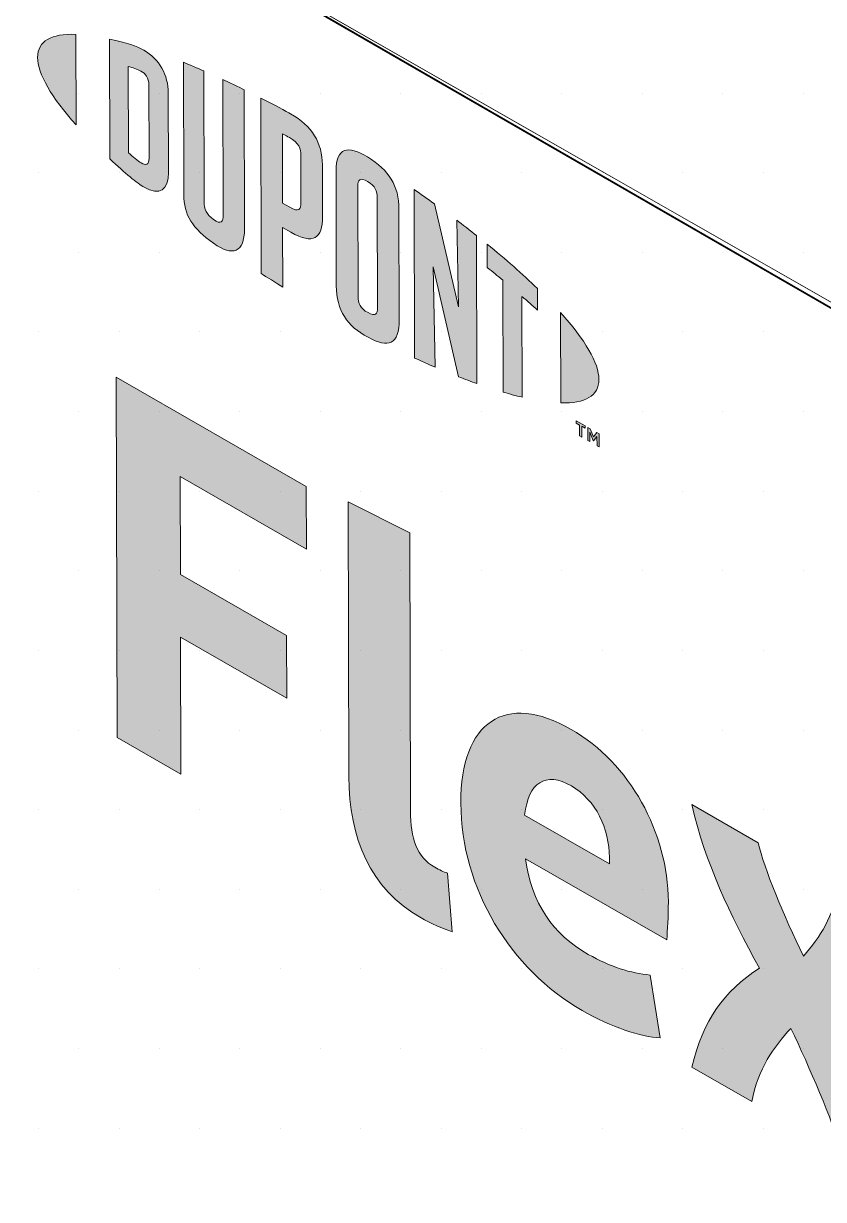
# Model space of a CAD drawing. Header units: inches. Extents: x -17.6 to 82.3, y -15.1 to 23.2.
# Drawn here: x 1.7932 to 1.9803, y 9.8746 to 10.1498 of the extents above; entities that cross this region are included whole.
import ezdxf

# ---------------------------------------------------------------- set-up
doc = ezdxf.new("R2010")
doc.units = ezdxf.units.IN
doc.header["$MEASUREMENT"] = 0
for name, color, linetype, lineweight in [('.ATI-HATCH', 7, 'Continuous', 0), ('G-ANNO-TTLB', 7, 'Continuous', 0), ('TYVEK', 7, 'Continuous', 0)]:
    doc.layers.add(name, color=color, linetype=linetype, lineweight=lineweight)

# ---------------------------------------------------------------- blocks, each defined once
blk = doc.blocks.new('Block_243')
at = {"layer": 'TYVEK', "true_color": 0x000000, "transparency": 33554687}
h = blk.add_hatch(color=18, dxfattribs=at)
h.dxf.hatch_style = 2
edge = h.paths.add_edge_path()
edge.add_spline(control_points=[(1.81505, 9.98274), (1.81505, 9.98274), (1.81484, 10.06703), (1.81484, 10.06703), (1.81484, 10.06703), (1.85933, 10.04149), (1.85933, 10.04149), (1.85933, 10.04149), (1.85937, 10.0268), (1.85937, 10.0268), (1.85937, 10.0268), (1.82981, 10.04377), (1.82981, 10.04377), (1.82981, 10.04377), (1.82987, 10.02089), (1.82987, 10.02089), (1.82987, 10.02089), (1.85472, 10.00662), (1.85472, 10.00662), (1.85472, 10.00662), (1.85476, 9.99193), (1.85476, 9.99193), (1.85476, 9.99193), (1.8299, 10.0062), (1.8299, 10.0062), (1.8299, 10.0062), (1.82998, 9.97416), (1.82998, 9.97416), (1.82998, 9.97416), (1.81505, 9.98274), (1.81505, 9.98274)], knot_values=[0, 0, 0, 0, 1, 1, 1, 2, 2, 2, 3, 3, 3, 4, 4, 4, 5, 5, 5, 6, 6, 6, 7, 7, 7, 8, 8, 8, 9, 9, 9, 10, 10, 10, 10], degree=3, periodic=0)
h = blk.add_hatch(color=18, dxfattribs=at)
h.dxf.hatch_style = 2
edge = h.paths.add_edge_path()
edge.add_spline(control_points=[(1.88371, 9.96557), (1.88373, 9.95906), (1.8852, 9.95473), (1.88938, 9.95233), (1.89042, 9.95173), (1.89146, 9.95125), (1.8924, 9.95096), (1.8924, 9.95096), (1.89348, 9.93723), (1.89348, 9.93723), (1.8915, 9.93789), (1.88826, 9.93926), (1.88617, 9.94046), (1.87416, 9.94736), (1.86934, 9.95915), (1.8693, 9.9736), (1.8693, 9.9736), (1.86914, 10.0379), (1.86914, 10.0379), (1.86914, 10.0379), (1.88355, 10.03059), (1.88355, 10.03059), (1.88355, 10.03059), (1.88371, 9.96557), (1.88371, 9.96557)], knot_values=[0, 0, 0, 0, 1, 1, 1, 2, 2, 2, 3, 3, 3, 4, 4, 4, 5, 5, 5, 6, 6, 6, 7, 7, 7, 8, 8, 8, 8], degree=3, periodic=0)
h = blk.add_hatch(color=18, dxfattribs=at)
h.dxf.hatch_style = 2
edge = h.paths.add_edge_path()
edge.add_spline(control_points=[(1.91041, 9.96455), (1.91041, 9.96455), (1.93025, 9.95316), (1.93025, 9.95316), (1.93025, 9.95316), (1.93025, 9.9546), (1.93025, 9.9546), (1.93023, 9.96134), (1.92709, 9.96808), (1.92135, 9.97138), (1.91529, 9.97485), (1.91133, 9.9722), (1.91041, 9.96455)], knot_values=[0, 0, 0, 0, 1, 1, 1, 2, 2, 2, 3, 3, 3, 4, 4, 4, 4], degree=3, periodic=0)
edge = h.paths.add_edge_path()
edge.add_spline(control_points=[(1.94214, 9.91242), (1.93755, 9.91265), (1.93077, 9.91486), (1.92387, 9.91882), (1.90706, 9.92847), (1.89554, 9.94735), (1.89549, 9.96734), (1.89544, 9.98649), (1.90596, 9.99344), (1.92131, 9.98462), (1.93499, 9.97677), (1.944, 9.96041), (1.94404, 9.94428), (1.94405, 9.94066), (1.94385, 9.93765), (1.94365, 9.93536), (1.94365, 9.93536), (1.91065, 9.95431), (1.91065, 9.95431), (1.91203, 9.9439), (1.91695, 9.93675), (1.9253, 9.93195), (1.93042, 9.92901), (1.93532, 9.92752), (1.93981, 9.92711), (1.93981, 9.92711), (1.94214, 9.91242), (1.94214, 9.91242)], knot_values=[0, 0, 0, 0, 1, 1, 1, 2, 2, 2, 3, 3, 3, 4, 4, 4, 5, 5, 5, 6, 6, 6, 7, 7, 7, 8, 8, 8, 9, 9, 9, 9], degree=3, periodic=0)
h = blk.add_hatch(color=18, dxfattribs=at)
h.dxf.hatch_style = 2
edge = h.paths.add_edge_path()
edge.add_spline(control_points=[(1.96535, 9.92868), (1.95834, 9.9416), (1.95278, 9.95309), (1.94951, 9.96699), (1.94951, 9.96699), (1.96507, 9.95806), (1.96507, 9.95806), (1.96645, 9.95186), (1.97106, 9.94103), (1.97567, 9.93153), (1.97952, 9.93594), (1.98284, 9.94112), (1.98356, 9.94745), (1.98356, 9.94745), (1.99818, 9.93905), (1.99818, 9.93905), (1.9955, 9.92809), (1.99092, 9.92193), (1.98311, 9.91716), (1.99065, 9.90309), (1.99579, 9.89172), (2.00011, 9.8765), (2.00011, 9.8765), (1.98454, 9.88543), (1.98454, 9.88543), (1.98234, 9.89343), (1.97709, 9.90546), (1.97269, 9.9146), (1.96874, 9.91026), (1.96499, 9.90519), (1.96355, 9.89748), (1.96355, 9.89748), (1.94956, 9.90552), (1.94956, 9.90552), (1.95214, 9.91654), (1.95702, 9.92336), (1.96535, 9.92868)], knot_values=[0, 0, 0, 0, 1, 1, 1, 2, 2, 2, 3, 3, 3, 4, 4, 4, 5, 5, 5, 6, 6, 6, 7, 7, 7, 8, 8, 8, 9, 9, 9, 10, 10, 10, 11, 11, 11, 12, 12, 12, 12], degree=3, periodic=0)
at = {"layer": 'TYVEK'}
for points, knots in [([(1.81505, 9.98274), (1.81505, 9.98274), (1.81484, 10.06703), (1.81484, 10.06703), (1.81484, 10.06703), (1.85933, 10.04149), (1.85933, 10.04149), (1.85933, 10.04149), (1.85937, 10.0268), (1.85937, 10.0268), (1.85937, 10.0268), (1.82981, 10.04377), (1.82981, 10.04377), (1.82981, 10.04377), (1.82987, 10.02089), (1.82987, 10.02089), (1.82987, 10.02089), (1.85472, 10.00662), (1.85472, 10.00662), (1.85472, 10.00662), (1.85476, 9.99193), (1.85476, 9.99193), (1.85476, 9.99193), (1.8299, 10.0062), (1.8299, 10.0062), (1.8299, 10.0062), (1.82998, 9.97416), (1.82998, 9.97416), (1.82998, 9.97416), (1.81505, 9.98274), (1.81505, 9.98274)], [0, 0, 0, 0, 1, 1, 1, 2, 2, 2, 3, 3, 3, 4, 4, 4, 5, 5, 5, 6, 6, 6, 7, 7, 7, 8, 8, 8, 9, 9, 9, 10, 10, 10, 10]), ([(1.88371, 9.96557), (1.88373, 9.95906), (1.8852, 9.95473), (1.88938, 9.95233), (1.89042, 9.95173), (1.89146, 9.95125), (1.8924, 9.95096), (1.8924, 9.95096), (1.89348, 9.93723), (1.89348, 9.93723), (1.8915, 9.93789), (1.88826, 9.93926), (1.88617, 9.94046), (1.87416, 9.94736), (1.86934, 9.95915), (1.8693, 9.9736), (1.8693, 9.9736), (1.86914, 10.0379), (1.86914, 10.0379), (1.86914, 10.0379), (1.88355, 10.03059), (1.88355, 10.03059), (1.88355, 10.03059), (1.88371, 9.96557), (1.88371, 9.96557)], [0, 0, 0, 0, 1, 1, 1, 2, 2, 2, 3, 3, 3, 4, 4, 4, 5, 5, 5, 6, 6, 6, 7, 7, 7, 8, 8, 8, 8]), ([(1.94214, 9.91242), (1.93755, 9.91265), (1.93077, 9.91486), (1.92387, 9.91882), (1.90706, 9.92847), (1.89554, 9.94735), (1.89549, 9.96734), (1.89544, 9.98649), (1.90596, 9.99344), (1.92131, 9.98462), (1.93499, 9.97677), (1.944, 9.96041), (1.94404, 9.94428), (1.94405, 9.94066), (1.94385, 9.93765), (1.94365, 9.93536), (1.94365, 9.93536), (1.91065, 9.95431), (1.91065, 9.95431), (1.91203, 9.9439), (1.91695, 9.93675), (1.9253, 9.93195), (1.93042, 9.92901), (1.93532, 9.92752), (1.93981, 9.92711), (1.93981, 9.92711), (1.94214, 9.91242), (1.94214, 9.91242)], [0, 0, 0, 0, 1, 1, 1, 2, 2, 2, 3, 3, 3, 4, 4, 4, 5, 5, 5, 6, 6, 6, 7, 7, 7, 8, 8, 8, 9, 9, 9, 9]), ([(1.91041, 9.96455), (1.91041, 9.96455), (1.93025, 9.95316), (1.93025, 9.95316), (1.93025, 9.95316), (1.93025, 9.9546), (1.93025, 9.9546), (1.93023, 9.96134), (1.92709, 9.96808), (1.92135, 9.97138), (1.91529, 9.97485), (1.91133, 9.9722), (1.91041, 9.96455)], [0, 0, 0, 0, 1, 1, 1, 2, 2, 2, 3, 3, 3, 4, 4, 4, 4]), ([(1.96535, 9.92868), (1.95834, 9.9416), (1.95278, 9.95309), (1.94951, 9.96699), (1.94951, 9.96699), (1.96507, 9.95806), (1.96507, 9.95806), (1.96645, 9.95186), (1.97106, 9.94103), (1.97567, 9.93153), (1.97952, 9.93594), (1.98284, 9.94112), (1.98356, 9.94745), (1.98356, 9.94745), (1.99818, 9.93905), (1.99818, 9.93905), (1.9955, 9.92809), (1.99092, 9.92193), (1.98311, 9.91716), (1.99065, 9.90309), (1.99579, 9.89172), (2.00011, 9.8765), (2.00011, 9.8765), (1.98454, 9.88543), (1.98454, 9.88543), (1.98234, 9.89343), (1.97709, 9.90546), (1.97269, 9.9146), (1.96874, 9.91026), (1.96499, 9.90519), (1.96355, 9.89748), (1.96355, 9.89748), (1.94956, 9.90552), (1.94956, 9.90552), (1.95214, 9.91654), (1.95702, 9.92336), (1.96535, 9.92868)], [0, 0, 0, 0, 1, 1, 1, 2, 2, 2, 3, 3, 3, 4, 4, 4, 5, 5, 5, 6, 6, 6, 7, 7, 7, 8, 8, 8, 9, 9, 9, 10, 10, 10, 11, 11, 11, 12, 12, 12, 12])]:
    blk.add_open_spline(points, degree=3, knots=knots, dxfattribs=at)
blk = doc.blocks.new('Block_244')
at = {"layer": 'TYVEK', "true_color": 0x000000, "transparency": 33554687}
h = blk.add_hatch(color=18, dxfattribs=at)
h.dxf.hatch_style = 2
edge = h.paths.add_edge_path()
edge.add_spline(control_points=[(1.79647, 10.14192), (1.79648, 10.13804), (1.79975, 10.13253), (1.80546, 10.12615), (1.80546, 10.12615), (1.8054, 10.14731), (1.8054, 10.14731), (1.79972, 10.14749), (1.79646, 10.14576), (1.79647, 10.14192)], knot_values=[0, 0, 0, 0, 1, 1, 1, 2, 2, 2, 3, 3, 3, 3], degree=3, periodic=0)
h = blk.add_hatch(color=18, dxfattribs=at)
h.dxf.hatch_style = 2
edge = h.paths.add_edge_path()
edge.add_spline(control_points=[(1.82256, 10.1183), (1.82256, 10.11668), (1.82172, 10.11662), (1.8207, 10.1172), (1.81992, 10.11766), (1.8187, 10.11868), (1.81771, 10.11957), (1.81771, 10.11957), (1.81766, 10.1398), (1.81766, 10.1398), (1.81865, 10.13953), (1.81987, 10.13917), (1.82065, 10.13871), (1.82166, 10.13813), (1.82251, 10.13711), (1.82251, 10.13548), (1.82251, 10.13548), (1.82256, 10.1183), (1.82256, 10.1183)], knot_values=[0, 0, 0, 0, 1, 1, 1, 2, 2, 2, 3, 3, 3, 4, 4, 4, 5, 5, 5, 6, 6, 6, 6], degree=3, periodic=0)
edge = h.paths.add_edge_path()
edge.add_spline(control_points=[(1.8213, 10.14362), (1.81971, 10.14454), (1.81742, 10.14531), (1.81327, 10.14622), (1.81327, 10.14622), (1.81334, 10.11817), (1.81334, 10.11817), (1.81699, 10.1148), (1.81979, 10.11245), (1.82138, 10.11153), (1.82504, 10.10943), (1.8271, 10.11083), (1.82709, 10.11498), (1.82709, 10.11498), (1.82705, 10.1336), (1.82705, 10.1336), (1.82704, 10.13775), (1.82497, 10.14152), (1.8213, 10.14362)], knot_values=[0, 0, 0, 0, 1, 1, 1, 2, 2, 2, 3, 3, 3, 4, 4, 4, 5, 5, 5, 6, 6, 6, 6], degree=3, periodic=0)
h = blk.add_hatch(color=18, dxfattribs=at)
h.dxf.hatch_style = 2
edge = h.paths.add_edge_path()
edge.add_spline(control_points=[(1.83987, 10.10508), (1.83988, 10.10345), (1.83939, 10.10271), (1.83764, 10.10396), (1.83591, 10.10519), (1.83544, 10.1063), (1.83544, 10.10822), (1.83544, 10.10822), (1.83536, 10.13875), (1.83536, 10.13875), (1.83422, 10.13926), (1.83166, 10.14032), (1.83057, 10.14077), (1.83057, 10.14077), (1.83065, 10.10989), (1.83065, 10.10989), (1.83066, 10.10497), (1.83274, 10.10186), (1.83765, 10.09839), (1.84214, 10.09521), (1.84489, 10.09625), (1.84488, 10.10172), (1.84488, 10.10172), (1.8448, 10.13434), (1.8448, 10.13434), (1.84386, 10.13482), (1.84078, 10.13629), (1.83979, 10.13673), (1.83979, 10.13673), (1.83987, 10.10508), (1.83987, 10.10508)], knot_values=[0, 0, 0, 0, 1, 1, 1, 2, 2, 2, 3, 3, 3, 4, 4, 4, 5, 5, 5, 6, 6, 6, 7, 7, 7, 8, 8, 8, 9, 9, 9, 10, 10, 10, 10], degree=3, periodic=0)
h = blk.add_hatch(color=18, dxfattribs=at)
h.dxf.hatch_style = 2
edge = h.paths.add_edge_path()
edge.add_spline(control_points=[(1.85809, 10.10801), (1.85809, 10.10625), (1.85756, 10.10566), (1.85552, 10.10682), (1.85552, 10.10682), (1.85377, 10.10782), (1.85377, 10.10782), (1.85377, 10.10782), (1.85373, 10.12404), (1.85373, 10.12404), (1.85451, 10.12363), (1.85492, 10.12341), (1.85539, 10.12314), (1.85759, 10.12188), (1.85806, 10.12065), (1.85806, 10.11885), (1.85806, 10.11885), (1.85809, 10.10801), (1.85809, 10.10801)], knot_values=[0, 0, 0, 0, 1, 1, 1, 2, 2, 2, 3, 3, 3, 4, 4, 4, 5, 5, 5, 6, 6, 6, 6], degree=3, periodic=0)
edge = h.paths.add_edge_path()
edge.add_spline(control_points=[(1.85567, 10.12871), (1.8548, 10.12921), (1.85163, 10.1309), (1.84871, 10.13238), (1.84871, 10.13238), (1.84881, 10.09129), (1.84881, 10.09129), (1.8498, 10.09066), (1.85241, 10.08901), (1.85381, 10.08816), (1.85381, 10.08816), (1.85378, 10.10211), (1.85378, 10.10211), (1.85378, 10.10211), (1.85574, 10.10099), (1.85574, 10.10099), (1.86098, 10.098), (1.86316, 10.09946), (1.86314, 10.10468), (1.86314, 10.10468), (1.86311, 10.11678), (1.86311, 10.11678), (1.8631, 10.12189), (1.86065, 10.12585), (1.85567, 10.12871)], knot_values=[0, 0, 0, 0, 1, 1, 1, 2, 2, 2, 3, 3, 3, 4, 4, 4, 5, 5, 5, 6, 6, 6, 7, 7, 7, 8, 8, 8, 8], degree=3, periodic=0)
h = blk.add_hatch(color=18, dxfattribs=at)
h.dxf.hatch_style = 2
edge = h.paths.add_edge_path()
edge.add_spline(control_points=[(1.876, 10.0834), (1.87601, 10.08178), (1.87554, 10.0812), (1.87377, 10.08216), (1.87194, 10.08315), (1.87145, 10.08433), (1.87144, 10.08602), (1.87144, 10.08602), (1.87138, 10.11163), (1.87138, 10.11163), (1.87137, 10.11332), (1.87187, 10.11396), (1.87369, 10.11286), (1.87546, 10.11178), (1.87594, 10.11064), (1.87594, 10.10901), (1.87594, 10.10901), (1.876, 10.0834), (1.876, 10.0834)], knot_values=[0, 0, 0, 0, 1, 1, 1, 2, 2, 2, 3, 3, 3, 4, 4, 4, 5, 5, 5, 6, 6, 6, 6], degree=3, periodic=0)
edge = h.paths.add_edge_path()
edge.add_spline(control_points=[(1.87368, 10.1186), (1.86904, 10.12152), (1.86628, 10.12074), (1.86629, 10.11533), (1.86629, 10.11533), (1.86636, 10.08845), (1.86636, 10.08845), (1.86637, 10.08274), (1.86888, 10.07896), (1.87378, 10.07639), (1.87858, 10.07388), (1.88107, 10.07454), (1.88106, 10.08062), (1.88106, 10.08062), (1.881, 10.10627), (1.881, 10.10627), (1.88098, 10.11206), (1.87872, 10.11542), (1.87368, 10.1186)], knot_values=[0, 0, 0, 0, 1, 1, 1, 2, 2, 2, 3, 3, 3, 4, 4, 4, 5, 5, 5, 6, 6, 6, 6], degree=3, periodic=0)
h = blk.add_hatch(color=18, dxfattribs=at)
h.dxf.hatch_style = 2
edge = h.paths.add_edge_path()
edge.add_spline(control_points=[(1.89493, 10.08354), (1.89493, 10.08354), (1.88932, 10.10762), (1.88932, 10.10762), (1.88781, 10.10872), (1.88599, 10.11), (1.88458, 10.11096), (1.88458, 10.11096), (1.88467, 10.07153), (1.88467, 10.07153), (1.88566, 10.07107), (1.88819, 10.06995), (1.88949, 10.06939), (1.88949, 10.06939), (1.88904, 10.09286), (1.88904, 10.09286), (1.88904, 10.09286), (1.89497, 10.06716), (1.89497, 10.06716), (1.89622, 10.06667), (1.89804, 10.06599), (1.89924, 10.06556), (1.89924, 10.06556), (1.89915, 10.10021), (1.89915, 10.10021), (1.8979, 10.10121), (1.89563, 10.10296), (1.89453, 10.10378), (1.89453, 10.10378), (1.89493, 10.08354), (1.89493, 10.08354)], knot_values=[0, 0, 0, 0, 1, 1, 1, 2, 2, 2, 3, 3, 3, 4, 4, 4, 5, 5, 5, 6, 6, 6, 7, 7, 7, 8, 8, 8, 9, 9, 9, 10, 10, 10, 10], degree=3, periodic=0)
h = blk.add_hatch(color=18, dxfattribs=at)
h.dxf.hatch_style = 2
edge = h.paths.add_edge_path()
edge.add_spline(control_points=[(1.90165, 10.09272), (1.90289, 10.09176), (1.90411, 10.09077), (1.9053, 10.08979), (1.9053, 10.08979), (1.90536, 10.06357), (1.90536, 10.06357), (1.90646, 10.06324), (1.90849, 10.06268), (1.90984, 10.06237), (1.90984, 10.06237), (1.90978, 10.08598), (1.90978, 10.08598), (1.91109, 10.08484), (1.91231, 10.08375), (1.91344, 10.08273), (1.91344, 10.08273), (1.91342, 10.08779), (1.91342, 10.08779), (1.90988, 10.09125), (1.90608, 10.09459), (1.90163, 10.09821), (1.90163, 10.09821), (1.90165, 10.09272), (1.90165, 10.09272)], knot_values=[0, 0, 0, 0, 1, 1, 1, 2, 2, 2, 3, 3, 3, 4, 4, 4, 5, 5, 5, 6, 6, 6, 7, 7, 7, 8, 8, 8, 8], degree=3, periodic=0)
h = blk.add_hatch(color=18, dxfattribs=at)
h.dxf.hatch_style = 2
edge = h.paths.add_edge_path()
edge.add_spline(control_points=[(1.9278, 10.06652), (1.92781, 10.06264), (1.92455, 10.06089), (1.91886, 10.06104), (1.91886, 10.06104), (1.91881, 10.08221), (1.91881, 10.08221), (1.92451, 10.07585), (1.92779, 10.07036), (1.9278, 10.06652)], knot_values=[0, 0, 0, 0, 1, 1, 1, 2, 2, 2, 3, 3, 3, 3], degree=3, periodic=0)
h = blk.add_hatch(color=18, dxfattribs=at)
h.dxf.hatch_style = 2
edge = h.paths.add_edge_path()
edge.add_spline(control_points=[(1.92517, 10.05531), (1.92517, 10.05531), (1.92571, 10.055), (1.92571, 10.055), (1.92571, 10.055), (1.92651, 10.05309), (1.92651, 10.05309), (1.92651, 10.05309), (1.9273, 10.05408), (1.9273, 10.05408), (1.9273, 10.05408), (1.92783, 10.05378), (1.92783, 10.05378), (1.92783, 10.05378), (1.92784, 10.05073), (1.92784, 10.05073), (1.92784, 10.05073), (1.92735, 10.05101), (1.92735, 10.05101), (1.92735, 10.05101), (1.92734, 10.05318), (1.92734, 10.05318), (1.92734, 10.05318), (1.92653, 10.05219), (1.92653, 10.05219), (1.92653, 10.05219), (1.92648, 10.05222), (1.92648, 10.05222), (1.92648, 10.05222), (1.92566, 10.05415), (1.92566, 10.05415), (1.92566, 10.05415), (1.92566, 10.05198), (1.92566, 10.05198), (1.92566, 10.05198), (1.92517, 10.05226), (1.92517, 10.05226), (1.92517, 10.05226), (1.92517, 10.05531), (1.92517, 10.05531)], knot_values=[0, 0, 0, 0, 1, 1, 1, 2, 2, 2, 3, 3, 3, 4, 4, 4, 5, 5, 5, 6, 6, 6, 7, 7, 7, 8, 8, 8, 9, 9, 9, 10, 10, 10, 11, 11, 11, 12, 12, 12, 13, 13, 13, 13], degree=3, periodic=0)
edge = h.paths.add_edge_path()
edge.add_spline(control_points=[(1.92328, 10.05586), (1.92328, 10.05586), (1.92246, 10.05633), (1.92246, 10.05633), (1.92246, 10.05633), (1.92246, 10.05686), (1.92246, 10.05686), (1.92246, 10.05686), (1.9246, 10.05563), (1.9246, 10.05563), (1.9246, 10.05563), (1.9246, 10.0551), (1.9246, 10.0551), (1.9246, 10.0551), (1.92378, 10.05557), (1.92378, 10.05557), (1.92378, 10.05557), (1.92379, 10.05305), (1.92379, 10.05305), (1.92379, 10.05305), (1.92328, 10.05334), (1.92328, 10.05334), (1.92328, 10.05334), (1.92328, 10.05586), (1.92328, 10.05586)], knot_values=[0, 0, 0, 0, 1, 1, 1, 2, 2, 2, 3, 3, 3, 4, 4, 4, 5, 5, 5, 6, 6, 6, 7, 7, 7, 8, 8, 8, 8], degree=3, periodic=0)
at = {"layer": 'TYVEK'}
for points, knots in [([(1.79647, 10.14192), (1.79648, 10.13804), (1.79975, 10.13253), (1.80546, 10.12615), (1.80546, 10.12615), (1.8054, 10.14731), (1.8054, 10.14731), (1.79972, 10.14749), (1.79646, 10.14576), (1.79647, 10.14192)], [0, 0, 0, 0, 1, 1, 1, 2, 2, 2, 3, 3, 3, 3]), ([(1.8213, 10.14362), (1.81971, 10.14454), (1.81742, 10.14531), (1.81327, 10.14622), (1.81327, 10.14622), (1.81334, 10.11817), (1.81334, 10.11817), (1.81699, 10.1148), (1.81979, 10.11245), (1.82138, 10.11153), (1.82504, 10.10943), (1.8271, 10.11083), (1.82709, 10.11498), (1.82709, 10.11498), (1.82705, 10.1336), (1.82705, 10.1336), (1.82704, 10.13775), (1.82497, 10.14152), (1.8213, 10.14362)], [0, 0, 0, 0, 1, 1, 1, 2, 2, 2, 3, 3, 3, 4, 4, 4, 5, 5, 5, 6, 6, 6, 6]), ([(1.82256, 10.1183), (1.82256, 10.11668), (1.82172, 10.11662), (1.8207, 10.1172), (1.81992, 10.11766), (1.8187, 10.11868), (1.81771, 10.11957), (1.81771, 10.11957), (1.81766, 10.1398), (1.81766, 10.1398), (1.81865, 10.13953), (1.81987, 10.13917), (1.82065, 10.13871), (1.82166, 10.13813), (1.82251, 10.13711), (1.82251, 10.13548), (1.82251, 10.13548), (1.82256, 10.1183), (1.82256, 10.1183)], [0, 0, 0, 0, 1, 1, 1, 2, 2, 2, 3, 3, 3, 4, 4, 4, 5, 5, 5, 6, 6, 6, 6]), ([(1.83987, 10.10508), (1.83988, 10.10345), (1.83939, 10.10271), (1.83764, 10.10396), (1.83591, 10.10519), (1.83544, 10.1063), (1.83544, 10.10822), (1.83544, 10.10822), (1.83536, 10.13875), (1.83536, 10.13875), (1.83422, 10.13926), (1.83166, 10.14032), (1.83057, 10.14077), (1.83057, 10.14077), (1.83065, 10.10989), (1.83065, 10.10989), (1.83066, 10.10497), (1.83274, 10.10186), (1.83765, 10.09839), (1.84214, 10.09521), (1.84489, 10.09625), (1.84488, 10.10172), (1.84488, 10.10172), (1.8448, 10.13434), (1.8448, 10.13434), (1.84386, 10.13482), (1.84078, 10.13629), (1.83979, 10.13673), (1.83979, 10.13673), (1.83987, 10.10508), (1.83987, 10.10508)], [0, 0, 0, 0, 1, 1, 1, 2, 2, 2, 3, 3, 3, 4, 4, 4, 5, 5, 5, 6, 6, 6, 7, 7, 7, 8, 8, 8, 9, 9, 9, 10, 10, 10, 10]), ([(1.85567, 10.12871), (1.8548, 10.12921), (1.85163, 10.1309), (1.84871, 10.13238), (1.84871, 10.13238), (1.84881, 10.09129), (1.84881, 10.09129), (1.8498, 10.09066), (1.85241, 10.08901), (1.85381, 10.08816), (1.85381, 10.08816), (1.85378, 10.10211), (1.85378, 10.10211), (1.85378, 10.10211), (1.85574, 10.10099), (1.85574, 10.10099), (1.86098, 10.098), (1.86316, 10.09946), (1.86314, 10.10468), (1.86314, 10.10468), (1.86311, 10.11678), (1.86311, 10.11678), (1.8631, 10.12189), (1.86065, 10.12585), (1.85567, 10.12871)], [0, 0, 0, 0, 1, 1, 1, 2, 2, 2, 3, 3, 3, 4, 4, 4, 5, 5, 5, 6, 6, 6, 7, 7, 7, 8, 8, 8, 8]), ([(1.85809, 10.10801), (1.85809, 10.10625), (1.85756, 10.10566), (1.85552, 10.10682), (1.85552, 10.10682), (1.85377, 10.10782), (1.85377, 10.10782), (1.85377, 10.10782), (1.85373, 10.12404), (1.85373, 10.12404), (1.85451, 10.12363), (1.85492, 10.12341), (1.85539, 10.12314), (1.85759, 10.12188), (1.85806, 10.12065), (1.85806, 10.11885), (1.85806, 10.11885), (1.85809, 10.10801), (1.85809, 10.10801)], [0, 0, 0, 0, 1, 1, 1, 2, 2, 2, 3, 3, 3, 4, 4, 4, 5, 5, 5, 6, 6, 6, 6]), ([(1.87368, 10.1186), (1.86904, 10.12152), (1.86628, 10.12074), (1.86629, 10.11533), (1.86629, 10.11533), (1.86636, 10.08845), (1.86636, 10.08845), (1.86637, 10.08274), (1.86888, 10.07896), (1.87378, 10.07639), (1.87858, 10.07388), (1.88107, 10.07454), (1.88106, 10.08062), (1.88106, 10.08062), (1.881, 10.10627), (1.881, 10.10627), (1.88098, 10.11206), (1.87872, 10.11542), (1.87368, 10.1186)], [0, 0, 0, 0, 1, 1, 1, 2, 2, 2, 3, 3, 3, 4, 4, 4, 5, 5, 5, 6, 6, 6, 6]), ([(1.876, 10.0834), (1.87601, 10.08178), (1.87554, 10.0812), (1.87377, 10.08216), (1.87194, 10.08315), (1.87145, 10.08433), (1.87144, 10.08602), (1.87144, 10.08602), (1.87138, 10.11163), (1.87138, 10.11163), (1.87137, 10.11332), (1.87187, 10.11396), (1.87369, 10.11286), (1.87546, 10.11178), (1.87594, 10.11064), (1.87594, 10.10901), (1.87594, 10.10901), (1.876, 10.0834), (1.876, 10.0834)], [0, 0, 0, 0, 1, 1, 1, 2, 2, 2, 3, 3, 3, 4, 4, 4, 5, 5, 5, 6, 6, 6, 6]), ([(1.89493, 10.08354), (1.89493, 10.08354), (1.88932, 10.10762), (1.88932, 10.10762), (1.88781, 10.10872), (1.88599, 10.11), (1.88458, 10.11096), (1.88458, 10.11096), (1.88467, 10.07153), (1.88467, 10.07153), (1.88566, 10.07107), (1.88819, 10.06995), (1.88949, 10.06939), (1.88949, 10.06939), (1.88904, 10.09286), (1.88904, 10.09286), (1.88904, 10.09286), (1.89497, 10.06716), (1.89497, 10.06716), (1.89622, 10.06667), (1.89804, 10.06599), (1.89924, 10.06556), (1.89924, 10.06556), (1.89915, 10.10021), (1.89915, 10.10021), (1.8979, 10.10121), (1.89563, 10.10296), (1.89453, 10.10378), (1.89453, 10.10378), (1.89493, 10.08354), (1.89493, 10.08354)], [0, 0, 0, 0, 1, 1, 1, 2, 2, 2, 3, 3, 3, 4, 4, 4, 5, 5, 5, 6, 6, 6, 7, 7, 7, 8, 8, 8, 9, 9, 9, 10, 10, 10, 10]), ([(1.90165, 10.09272), (1.90289, 10.09176), (1.90411, 10.09077), (1.9053, 10.08979), (1.9053, 10.08979), (1.90536, 10.06357), (1.90536, 10.06357), (1.90646, 10.06324), (1.90849, 10.06268), (1.90984, 10.06237), (1.90984, 10.06237), (1.90978, 10.08598), (1.90978, 10.08598), (1.91109, 10.08484), (1.91231, 10.08375), (1.91344, 10.08273), (1.91344, 10.08273), (1.91342, 10.08779), (1.91342, 10.08779), (1.90988, 10.09125), (1.90608, 10.09459), (1.90163, 10.09821), (1.90163, 10.09821), (1.90165, 10.09272), (1.90165, 10.09272)], [0, 0, 0, 0, 1, 1, 1, 2, 2, 2, 3, 3, 3, 4, 4, 4, 5, 5, 5, 6, 6, 6, 7, 7, 7, 8, 8, 8, 8]), ([(1.9278, 10.06652), (1.92781, 10.06264), (1.92455, 10.06089), (1.91886, 10.06104), (1.91886, 10.06104), (1.91881, 10.08221), (1.91881, 10.08221), (1.92451, 10.07585), (1.92779, 10.07036), (1.9278, 10.06652)], [0, 0, 0, 0, 1, 1, 1, 2, 2, 2, 3, 3, 3, 3]), ([(1.92328, 10.05586), (1.92328, 10.05586), (1.92246, 10.05633), (1.92246, 10.05633), (1.92246, 10.05633), (1.92246, 10.05686), (1.92246, 10.05686), (1.92246, 10.05686), (1.9246, 10.05563), (1.9246, 10.05563), (1.9246, 10.05563), (1.9246, 10.0551), (1.9246, 10.0551), (1.9246, 10.0551), (1.92378, 10.05557), (1.92378, 10.05557), (1.92378, 10.05557), (1.92379, 10.05305), (1.92379, 10.05305), (1.92379, 10.05305), (1.92328, 10.05334), (1.92328, 10.05334), (1.92328, 10.05334), (1.92328, 10.05586), (1.92328, 10.05586)], [0, 0, 0, 0, 1, 1, 1, 2, 2, 2, 3, 3, 3, 4, 4, 4, 5, 5, 5, 6, 6, 6, 7, 7, 7, 8, 8, 8, 8]), ([(1.92517, 10.05531), (1.92517, 10.05531), (1.92571, 10.055), (1.92571, 10.055), (1.92571, 10.055), (1.92651, 10.05309), (1.92651, 10.05309), (1.92651, 10.05309), (1.9273, 10.05408), (1.9273, 10.05408), (1.9273, 10.05408), (1.92783, 10.05378), (1.92783, 10.05378), (1.92783, 10.05378), (1.92784, 10.05073), (1.92784, 10.05073), (1.92784, 10.05073), (1.92735, 10.05101), (1.92735, 10.05101), (1.92735, 10.05101), (1.92734, 10.05318), (1.92734, 10.05318), (1.92734, 10.05318), (1.92653, 10.05219), (1.92653, 10.05219), (1.92653, 10.05219), (1.92648, 10.05222), (1.92648, 10.05222), (1.92648, 10.05222), (1.92566, 10.05415), (1.92566, 10.05415), (1.92566, 10.05415), (1.92566, 10.05198), (1.92566, 10.05198), (1.92566, 10.05198), (1.92517, 10.05226), (1.92517, 10.05226), (1.92517, 10.05226), (1.92517, 10.05531), (1.92517, 10.05531)], [0, 0, 0, 0, 1, 1, 1, 2, 2, 2, 3, 3, 3, 4, 4, 4, 5, 5, 5, 6, 6, 6, 7, 7, 7, 8, 8, 8, 9, 9, 9, 10, 10, 10, 11, 11, 11, 12, 12, 12, 13, 13, 13, 13])]:
    blk.add_open_spline(points, degree=3, knots=knots, dxfattribs=at)
blk = doc.blocks.new('Block_242')
at = {"layer": 'TYVEK'}
for name in ['Block_244', 'Block_243']:
    blk.add_blockref(name, (0, 0), dxfattribs=at)
blk = doc.blocks.new('Block_359')
at = {"layer": '.ATI-HATCH'}
for points, knots in [([(-0.38694, 11.43875), (-0.38694, 11.43875), (-0.38847, 11.43958), (-0.38847, 11.43958), (-0.38847, 11.43958), (-0.38694, 11.44042), (-0.38694, 11.44042), (-0.38694, 11.44042), (-0.38694, 11.83125), (-0.38694, 11.83125), (-0.38694, 11.83125), (-0.38764, 11.83097), (-0.38764, 11.83097), (-0.38764, 11.83097), (-0.38764, 11.83167), (-0.38764, 11.83167), (-0.38764, 11.83167), (-0.59625, 11.95083), (-0.59625, 11.95083), (-0.59625, 11.95083), (-0.59625, 11.34875), (-0.59625, 11.34875), (-0.59625, 11.34875), (-0.47069, 11.13361), (-0.47069, 11.13361), (-0.47069, 11.13361), (2.17, 9.62333), (2.17, 9.62333), (2.17, 9.62333), (2.54681, 9.83847), (2.54681, 9.83847), (2.54681, 9.83847), (2.54681, 10.29986), (2.54681, 10.29986), (2.54681, 10.29986), (2.30764, 10.43653), (2.30764, 10.43653), (2.30764, 10.43653), (2.30764, 10.22667), (2.30764, 10.22667), (2.30764, 10.22667), (2.30778, 9.89847), (2.30778, 9.89847), (2.30778, 9.89847), (-0.38694, 11.43875), (-0.38694, 11.43875)], [0, 0, 0, 0, 1, 1, 1, 2, 2, 2, 3, 3, 3, 4, 4, 4, 5, 5, 5, 6, 6, 6, 7, 7, 7, 8, 8, 8, 9, 9, 9, 10, 10, 10, 11, 11, 11, 12, 12, 12, 13, 13, 13, 14, 14, 14, 15, 15, 15, 15]), ([(2.30764, 10.22667), (2.30764, 10.22667), (-0.10097, 11.60208), (-0.10097, 11.60208), (-0.10097, 11.60208), (-0.38694, 11.44042), (-0.38694, 11.44042), (-0.38694, 11.44042), (-0.38694, 11.43875), (-0.38694, 11.43875), (-0.38694, 11.43875), (2.30778, 9.89847), (2.30778, 9.89847), (2.30778, 9.89847), (2.30764, 10.22667), (2.30764, 10.22667)], [0, 0, 0, 0, 1, 1, 1, 2, 2, 2, 3, 3, 3, 4, 4, 4, 5, 5, 5, 5])]:
    blk.add_open_spline(points, degree=3, knots=knots, dxfattribs=at)
at = {"layer": '.ATI-HATCH', "color": 8, "lineweight": 0, "true_color": 0x808080}
for points in [[(1.80613, 10.13356), (1.80613, 10.13356), (1.80613, 10.13356), (1.80613, 10.13356)], [(1.82496, 10.13356), (1.82496, 10.13356), (1.82496, 10.13356), (1.82496, 10.13356)], [(1.84379, 10.13356), (1.84379, 10.13356), (1.84379, 10.13356), (1.84379, 10.13356)], [(1.86262, 10.13356), (1.86262, 10.13356), (1.86262, 10.13356), (1.86262, 10.13356)], [(1.88146, 10.13356), (1.88146, 10.13356), (1.88146, 10.13356), (1.88146, 10.13356)], [(1.90029, 10.13356), (1.90029, 10.13356), (1.90029, 10.13356), (1.90029, 10.13356)], [(1.91912, 10.13356), (1.91912, 10.13356), (1.91912, 10.13356), (1.91912, 10.13356)], [(1.93796, 10.13356), (1.93796, 10.13356), (1.93796, 10.13356), (1.93796, 10.13356)], [(1.95679, 10.13356), (1.95679, 10.13356), (1.95679, 10.13356), (1.95679, 10.13356)], [(1.97562, 10.13356), (1.97562, 10.13356), (1.97562, 10.13356), (1.97562, 10.13356)], [(1.79671, 10.11493), (1.79671, 10.11493), (1.79671, 10.11493), (1.79671, 10.11493)], [(1.81554, 10.11493), (1.81554, 10.11493), (1.81554, 10.11493), (1.81554, 10.11493)], [(1.83438, 10.11493), (1.83438, 10.11493), (1.83438, 10.11493), (1.83438, 10.11493)], [(1.85321, 10.11493), (1.85321, 10.11493), (1.85321, 10.11493), (1.85321, 10.11493)], [(1.87204, 10.11493), (1.87204, 10.11493), (1.87204, 10.11493), (1.87204, 10.11493)], [(1.89087, 10.11493), (1.89087, 10.11493), (1.89087, 10.11493), (1.89087, 10.11493)], [(1.90971, 10.11493), (1.90971, 10.11493), (1.90971, 10.11493), (1.90971, 10.11493)], [(1.92854, 10.11493), (1.92854, 10.11493), (1.92854, 10.11493), (1.92854, 10.11493)], [(1.94737, 10.11493), (1.94737, 10.11493), (1.94737, 10.11493), (1.94737, 10.11493)], [(1.96621, 10.11493), (1.96621, 10.11493), (1.96621, 10.11493), (1.96621, 10.11493)], [(1.80613, 10.09629), (1.80613, 10.09629), (1.80613, 10.09629), (1.80613, 10.09629)], [(1.82496, 10.09629), (1.82496, 10.09629), (1.82496, 10.09629), (1.82496, 10.09629)], [(1.84379, 10.09629), (1.84379, 10.09629), (1.84379, 10.09629), (1.84379, 10.09629)], [(1.86262, 10.09629), (1.86262, 10.09629), (1.86262, 10.09629), (1.86262, 10.09629)], [(1.88146, 10.09629), (1.88146, 10.09629), (1.88146, 10.09629), (1.88146, 10.09629)], [(1.90029, 10.09629), (1.90029, 10.09629), (1.90029, 10.09629), (1.90029, 10.09629)], [(1.91912, 10.09629), (1.91912, 10.09629), (1.91912, 10.09629), (1.91912, 10.09629)], [(1.93796, 10.09629), (1.93796, 10.09629), (1.93796, 10.09629), (1.93796, 10.09629)], [(1.95679, 10.09629), (1.95679, 10.09629), (1.95679, 10.09629), (1.95679, 10.09629)], [(1.97562, 10.09629), (1.97562, 10.09629), (1.97562, 10.09629), (1.97562, 10.09629)], [(1.79671, 10.07765), (1.79671, 10.07765), (1.79671, 10.07765), (1.79671, 10.07765)], [(1.81554, 10.07765), (1.81554, 10.07765), (1.81554, 10.07765), (1.81554, 10.07765)], [(1.83438, 10.07765), (1.83438, 10.07765), (1.83438, 10.07765), (1.83438, 10.07765)], [(1.85321, 10.07765), (1.85321, 10.07765), (1.85321, 10.07765), (1.85321, 10.07765)], [(1.87204, 10.07765), (1.87204, 10.07765), (1.87204, 10.07765), (1.87204, 10.07765)], [(1.89087, 10.07765), (1.89087, 10.07765), (1.89087, 10.07765), (1.89087, 10.07765)], [(1.90971, 10.07765), (1.90971, 10.07765), (1.90971, 10.07765), (1.90971, 10.07765)], [(1.92854, 10.07765), (1.92854, 10.07765), (1.92854, 10.07765), (1.92854, 10.07765)], [(1.94737, 10.07765), (1.94737, 10.07765), (1.94737, 10.07765), (1.94737, 10.07765)], [(1.96621, 10.07765), (1.96621, 10.07765), (1.96621, 10.07765), (1.96621, 10.07765)], [(1.80613, 10.05901), (1.80613, 10.05901), (1.80613, 10.05901), (1.80613, 10.05901)], [(1.82496, 10.05901), (1.82496, 10.05901), (1.82496, 10.05901), (1.82496, 10.05901)], [(1.84379, 10.05901), (1.84379, 10.05901), (1.84379, 10.05901), (1.84379, 10.05901)], [(1.86262, 10.05901), (1.86262, 10.05901), (1.86262, 10.05901), (1.86262, 10.05901)], [(1.88146, 10.05901), (1.88146, 10.05901), (1.88146, 10.05901), (1.88146, 10.05901)], [(1.90029, 10.05901), (1.90029, 10.05901), (1.90029, 10.05901), (1.90029, 10.05901)], [(1.91912, 10.05901), (1.91912, 10.05901), (1.91912, 10.05901), (1.91912, 10.05901)], [(1.93796, 10.05901), (1.93796, 10.05901), (1.93796, 10.05901), (1.93796, 10.05901)], [(1.95679, 10.05901), (1.95679, 10.05901), (1.95679, 10.05901), (1.95679, 10.05901)], [(1.97562, 10.05901), (1.97562, 10.05901), (1.97562, 10.05901), (1.97562, 10.05901)], [(1.79671, 10.04038), (1.79671, 10.04038), (1.79671, 10.04038), (1.79671, 10.04038)], [(1.81554, 10.04038), (1.81554, 10.04038), (1.81554, 10.04038), (1.81554, 10.04038)], [(1.83438, 10.04038), (1.83438, 10.04038), (1.83438, 10.04038), (1.83438, 10.04038)], [(1.85321, 10.04038), (1.85321, 10.04038), (1.85321, 10.04038), (1.85321, 10.04038)], [(1.87204, 10.04038), (1.87204, 10.04038), (1.87204, 10.04038), (1.87204, 10.04038)], [(1.89087, 10.04038), (1.89087, 10.04038), (1.89087, 10.04038), (1.89087, 10.04038)], [(1.90971, 10.04038), (1.90971, 10.04038), (1.90971, 10.04038), (1.90971, 10.04038)], [(1.92854, 10.04038), (1.92854, 10.04038), (1.92854, 10.04038), (1.92854, 10.04038)], [(1.94737, 10.04038), (1.94737, 10.04038), (1.94737, 10.04038), (1.94737, 10.04038)], [(1.96621, 10.04038), (1.96621, 10.04038), (1.96621, 10.04038), (1.96621, 10.04038)], [(1.80613, 10.02174), (1.80613, 10.02174), (1.80613, 10.02174), (1.80613, 10.02174)], [(1.82496, 10.02174), (1.82496, 10.02174), (1.82496, 10.02174), (1.82496, 10.02174)], [(1.84379, 10.02174), (1.84379, 10.02174), (1.84379, 10.02174), (1.84379, 10.02174)], [(1.86262, 10.02174), (1.86262, 10.02174), (1.86262, 10.02174), (1.86262, 10.02174)], [(1.88146, 10.02174), (1.88146, 10.02174), (1.88146, 10.02174), (1.88146, 10.02174)], [(1.90029, 10.02174), (1.90029, 10.02174), (1.90029, 10.02174), (1.90029, 10.02174)], [(1.91912, 10.02174), (1.91912, 10.02174), (1.91912, 10.02174), (1.91912, 10.02174)], [(1.93796, 10.02174), (1.93796, 10.02174), (1.93796, 10.02174), (1.93796, 10.02174)], [(1.95679, 10.02174), (1.95679, 10.02174), (1.95679, 10.02174), (1.95679, 10.02174)], [(1.97562, 10.02174), (1.97562, 10.02174), (1.97562, 10.02174), (1.97562, 10.02174)], [(1.79671, 10.0031), (1.79671, 10.0031), (1.79671, 10.0031), (1.79671, 10.0031)], [(1.81554, 10.0031), (1.81554, 10.0031), (1.81554, 10.0031), (1.81554, 10.0031)], [(1.83438, 10.0031), (1.83438, 10.0031), (1.83438, 10.0031), (1.83438, 10.0031)], [(1.85321, 10.0031), (1.85321, 10.0031), (1.85321, 10.0031), (1.85321, 10.0031)], [(1.87204, 10.0031), (1.87204, 10.0031), (1.87204, 10.0031), (1.87204, 10.0031)], [(1.89087, 10.0031), (1.89087, 10.0031), (1.89087, 10.0031), (1.89087, 10.0031)], [(1.90971, 10.0031), (1.90971, 10.0031), (1.90971, 10.0031), (1.90971, 10.0031)], [(1.92854, 10.0031), (1.92854, 10.0031), (1.92854, 10.0031), (1.92854, 10.0031)], [(1.94737, 10.0031), (1.94737, 10.0031), (1.94737, 10.0031), (1.94737, 10.0031)], [(1.96621, 10.0031), (1.96621, 10.0031), (1.96621, 10.0031), (1.96621, 10.0031)], [(1.80613, 9.98446), (1.80613, 9.98446), (1.80613, 9.98446), (1.80613, 9.98446)], [(1.82496, 9.98446), (1.82496, 9.98446), (1.82496, 9.98446), (1.82496, 9.98446)], [(1.84379, 9.98446), (1.84379, 9.98446), (1.84379, 9.98446), (1.84379, 9.98446)], [(1.86262, 9.98446), (1.86262, 9.98446), (1.86262, 9.98446), (1.86262, 9.98446)], [(1.88146, 9.98446), (1.88146, 9.98446), (1.88146, 9.98446), (1.88146, 9.98446)], [(1.90029, 9.98446), (1.90029, 9.98446), (1.90029, 9.98446), (1.90029, 9.98446)], [(1.91912, 9.98446), (1.91912, 9.98446), (1.91912, 9.98446), (1.91912, 9.98446)], [(1.93796, 9.98446), (1.93796, 9.98446), (1.93796, 9.98446), (1.93796, 9.98446)], [(1.95679, 9.98446), (1.95679, 9.98446), (1.95679, 9.98446), (1.95679, 9.98446)], [(1.97562, 9.98446), (1.97562, 9.98446), (1.97562, 9.98446), (1.97562, 9.98446)], [(1.79671, 9.96582), (1.79671, 9.96582), (1.79671, 9.96582), (1.79671, 9.96582)], [(1.81554, 9.96582), (1.81554, 9.96582), (1.81554, 9.96582), (1.81554, 9.96582)], [(1.83438, 9.96582), (1.83438, 9.96582), (1.83438, 9.96582), (1.83438, 9.96582)], [(1.85321, 9.96582), (1.85321, 9.96582), (1.85321, 9.96582), (1.85321, 9.96582)], [(1.87204, 9.96582), (1.87204, 9.96582), (1.87204, 9.96582), (1.87204, 9.96582)], [(1.89087, 9.96582), (1.89087, 9.96582), (1.89087, 9.96582), (1.89087, 9.96582)], [(1.90971, 9.96582), (1.90971, 9.96582), (1.90971, 9.96582), (1.90971, 9.96582)], [(1.92854, 9.96582), (1.92854, 9.96582), (1.92854, 9.96582), (1.92854, 9.96582)], [(1.94737, 9.96582), (1.94737, 9.96582), (1.94737, 9.96582), (1.94737, 9.96582)], [(1.96621, 9.96582), (1.96621, 9.96582), (1.96621, 9.96582), (1.96621, 9.96582)], [(1.80613, 9.94719), (1.80613, 9.94719), (1.80613, 9.94719), (1.80613, 9.94719)], [(1.82496, 9.94719), (1.82496, 9.94719), (1.82496, 9.94719), (1.82496, 9.94719)], [(1.84379, 9.94719), (1.84379, 9.94719), (1.84379, 9.94719), (1.84379, 9.94719)], [(1.86262, 9.94719), (1.86262, 9.94719), (1.86262, 9.94719), (1.86262, 9.94719)], [(1.88146, 9.94719), (1.88146, 9.94719), (1.88146, 9.94719), (1.88146, 9.94719)], [(1.90029, 9.94719), (1.90029, 9.94719), (1.90029, 9.94719), (1.90029, 9.94719)], [(1.91912, 9.94719), (1.91912, 9.94719), (1.91912, 9.94719), (1.91912, 9.94719)], [(1.93796, 9.94719), (1.93796, 9.94719), (1.93796, 9.94719), (1.93796, 9.94719)], [(1.95679, 9.94719), (1.95679, 9.94719), (1.95679, 9.94719), (1.95679, 9.94719)], [(1.97562, 9.94719), (1.97562, 9.94719), (1.97562, 9.94719), (1.97562, 9.94719)], [(1.79671, 9.92855), (1.79671, 9.92855), (1.79671, 9.92855), (1.79671, 9.92855)], [(1.81554, 9.92855), (1.81554, 9.92855), (1.81554, 9.92855), (1.81554, 9.92855)], [(1.83438, 9.92855), (1.83438, 9.92855), (1.83438, 9.92855), (1.83438, 9.92855)], [(1.85321, 9.92855), (1.85321, 9.92855), (1.85321, 9.92855), (1.85321, 9.92855)], [(1.87204, 9.92855), (1.87204, 9.92855), (1.87204, 9.92855), (1.87204, 9.92855)], [(1.89087, 9.92855), (1.89087, 9.92855), (1.89087, 9.92855), (1.89087, 9.92855)], [(1.90971, 9.92855), (1.90971, 9.92855), (1.90971, 9.92855), (1.90971, 9.92855)], [(1.92854, 9.92855), (1.92854, 9.92855), (1.92854, 9.92855), (1.92854, 9.92855)], [(1.94737, 9.92855), (1.94737, 9.92855), (1.94737, 9.92855), (1.94737, 9.92855)], [(1.96621, 9.92855), (1.96621, 9.92855), (1.96621, 9.92855), (1.96621, 9.92855)], [(1.80613, 9.90991), (1.80613, 9.90991), (1.80613, 9.90991), (1.80613, 9.90991)], [(1.82496, 9.90991), (1.82496, 9.90991), (1.82496, 9.90991), (1.82496, 9.90991)], [(1.84379, 9.90991), (1.84379, 9.90991), (1.84379, 9.90991), (1.84379, 9.90991)], [(1.86262, 9.90991), (1.86262, 9.90991), (1.86262, 9.90991), (1.86262, 9.90991)], [(1.88146, 9.90991), (1.88146, 9.90991), (1.88146, 9.90991), (1.88146, 9.90991)], [(1.90029, 9.90991), (1.90029, 9.90991), (1.90029, 9.90991), (1.90029, 9.90991)], [(1.91912, 9.90991), (1.91912, 9.90991), (1.91912, 9.90991), (1.91912, 9.90991)], [(1.93796, 9.90991), (1.93796, 9.90991), (1.93796, 9.90991), (1.93796, 9.90991)], [(1.95679, 9.90991), (1.95679, 9.90991), (1.95679, 9.90991), (1.95679, 9.90991)], [(1.97562, 9.90991), (1.97562, 9.90991), (1.97562, 9.90991), (1.97562, 9.90991)], [(1.79671, 9.89127), (1.79671, 9.89127), (1.79671, 9.89127), (1.79671, 9.89127)], [(1.81554, 9.89127), (1.81554, 9.89127), (1.81554, 9.89127), (1.81554, 9.89127)], [(1.83438, 9.89127), (1.83438, 9.89127), (1.83438, 9.89127), (1.83438, 9.89127)], [(1.85321, 9.89127), (1.85321, 9.89127), (1.85321, 9.89127), (1.85321, 9.89127)], [(1.87204, 9.89127), (1.87204, 9.89127), (1.87204, 9.89127), (1.87204, 9.89127)], [(1.89087, 9.89127), (1.89087, 9.89127), (1.89087, 9.89127), (1.89087, 9.89127)], [(1.90971, 9.89127), (1.90971, 9.89127), (1.90971, 9.89127), (1.90971, 9.89127)], [(1.92854, 9.89127), (1.92854, 9.89127), (1.92854, 9.89127), (1.92854, 9.89127)], [(1.94737, 9.89127), (1.94737, 9.89127), (1.94737, 9.89127), (1.94737, 9.89127)], [(1.96621, 9.89127), (1.96621, 9.89127), (1.96621, 9.89127), (1.96621, 9.89127)]]:
    blk.add_open_spline(points, degree=3, dxfattribs=at)

msp = doc.modelspace()

# ---------------------------------------------------------------- hatches: boundary and pattern name
at = {"layer": 'G-ANNO-TTLB', "true_color": 0xff00ff, "transparency": 33554687}
h = msp.add_hatch(color=6, dxfattribs=at)
edge = h.paths.add_edge_path()
edge.add_spline(control_points=[(24.62525, -11.0625), (24.62525, -11.0625), (-16.0625, -11.0625), (-16.0625, -11.0625), (-16.0625, -11.0625), (-16.0625, 23.0625), (-16.0625, 23.0625), (-16.0625, 23.0625), (24.62525, 23.0625), (24.62525, 23.0625), (24.62525, 23.0625), (24.62525, -11.0625), (24.62525, -11.0625)], knot_values=[0, 0, 0, 0, 1, 1, 1, 2, 2, 2, 3, 3, 3, 4, 4, 4, 4], degree=3, periodic=0)
edge = h.paths.add_edge_path()
edge.add_spline(control_points=[(-15.9375, 22.9375), (-15.9375, 22.9375), (-15.9375, -10.9375), (-15.9375, -10.9375), (-15.9375, -10.9375), (24.50025, -10.9375), (24.50025, -10.9375), (24.50025, -10.9375), (24.50025, 22.9375), (24.50025, 22.9375), (24.50025, 22.9375), (-15.9375, 22.9375), (-15.9375, 22.9375)], knot_values=[0, 0, 0, 0, 1, 1, 1, 2, 2, 2, 3, 3, 3, 4, 4, 4, 4], degree=3, periodic=0)
edge.add_line((-15.9375, 22.9375), (-15.9375, 22.9375))

# ---------------------------------------------------------------- linework, layer by layer
at = {"layer": 'G-ANNO-TTLB'}
for points in [[(24.62525, -11.0625), (24.62525, -11.0625), (-16.0625, -11.0625), (-16.0625, -11.0625), (-16.0625, -11.0625), (-16.0625, 23.0625), (-16.0625, 23.0625), (-16.0625, 23.0625), (24.62525, 23.0625), (24.62525, 23.0625), (24.62525, 23.0625), (24.62525, -11.0625), (24.62525, -11.0625)], [(-15.9375, 22.9375), (-15.9375, 22.9375), (-15.9375, -10.9375), (-15.9375, -10.9375), (-15.9375, -10.9375), (24.50025, -10.9375), (24.50025, -10.9375), (24.50025, -10.9375), (24.50025, 22.9375), (24.50025, 22.9375), (24.50025, 22.9375), (-15.9375, 22.9375), (-15.9375, 22.9375)]]:
    msp.add_open_spline(points, degree=3, knots=[0, 0, 0, 0, 1, 1, 1, 2, 2, 2, 3, 3, 3, 4, 4, 4, 4], dxfattribs=at)
at = {"layer": 'TYVEK', "color": 4, "lineweight": 25, "true_color": 0x00ffff}
msp.add_line((-0.3608, 11.43721), (2.32269, 9.88647), dxfattribs=at)
at = {"layer": 'TYVEK', "color": 18, "lineweight": 25, "true_color": 0x000000}
msp.add_line((-0.36016, 11.4359), (2.32269, 9.88647), dxfattribs=at)

# ---------------------------------------------------------------- block references
at = {"layer": '.ATI-HATCH'}
msp.add_blockref('Block_359', (0, 0), dxfattribs=at)
at = {"layer": 'TYVEK'}
msp.add_blockref('Block_242', (0, 0), dxfattribs=at)

doc.saveas('drawing.dxf')
